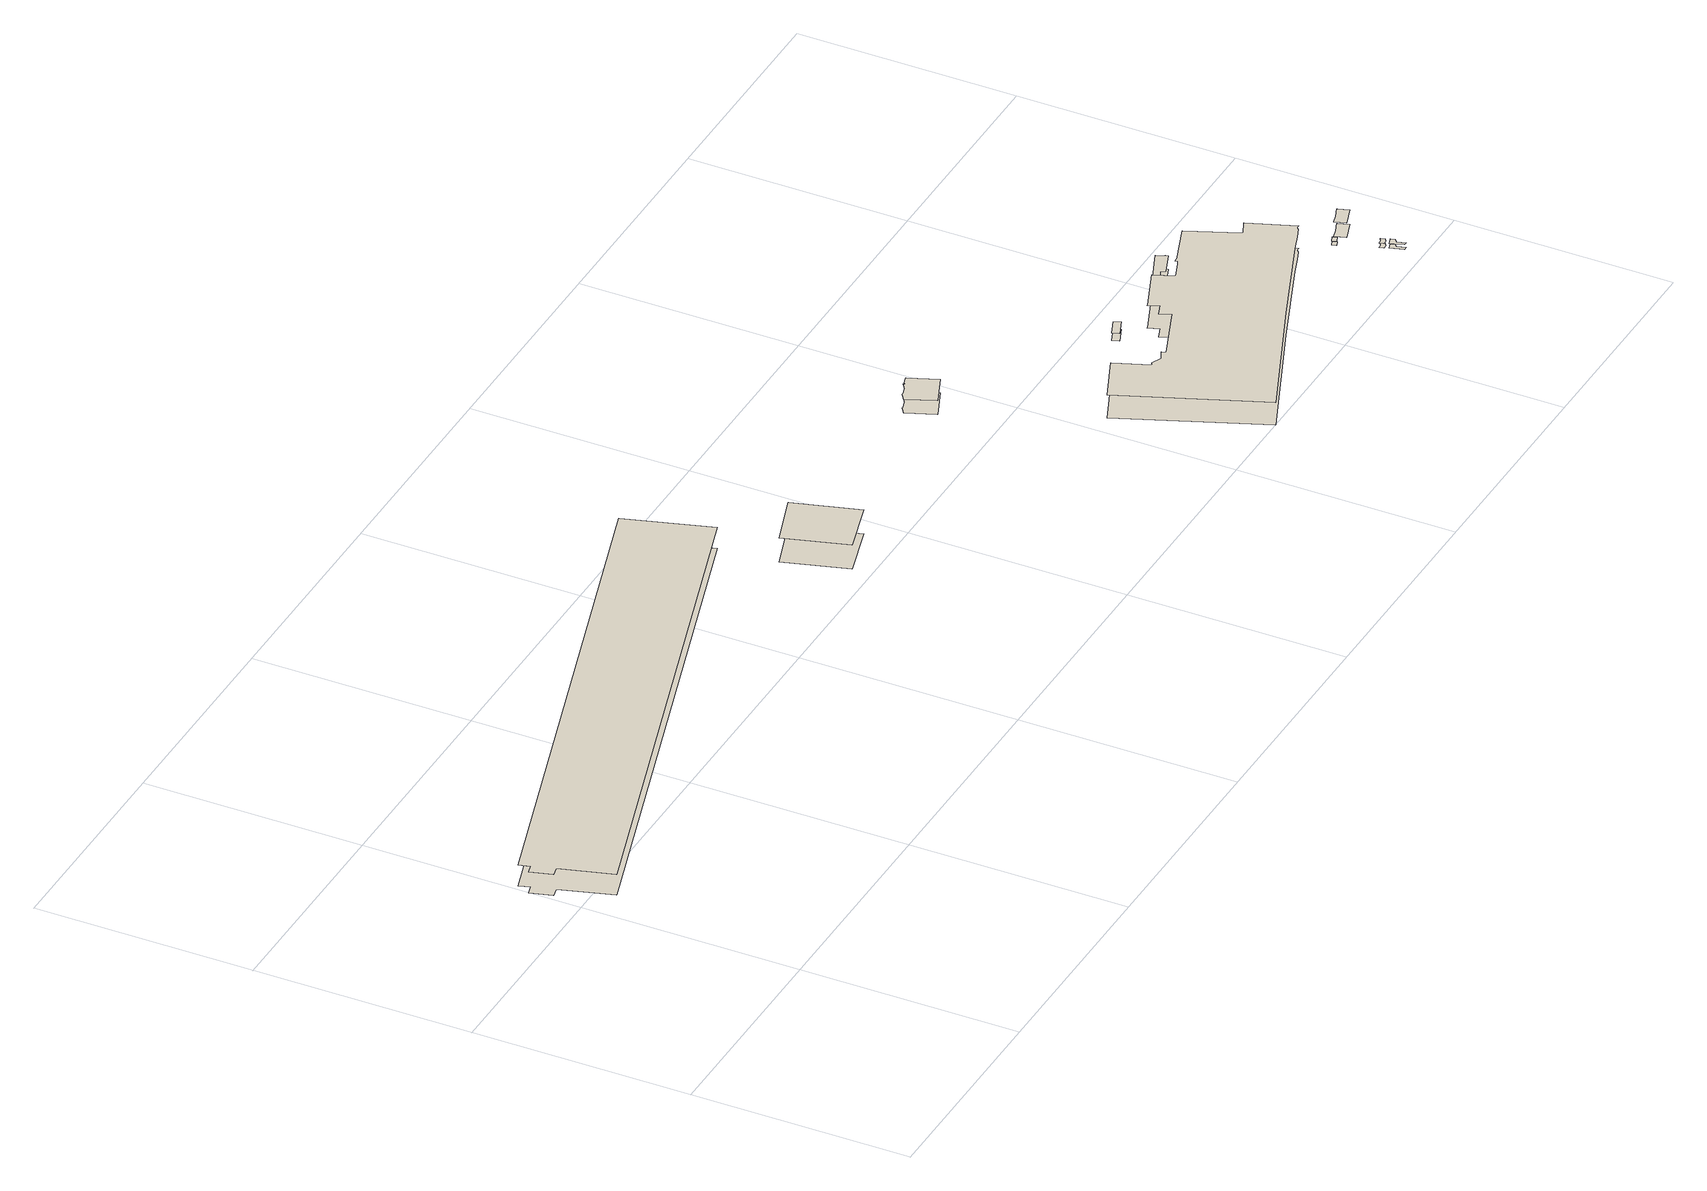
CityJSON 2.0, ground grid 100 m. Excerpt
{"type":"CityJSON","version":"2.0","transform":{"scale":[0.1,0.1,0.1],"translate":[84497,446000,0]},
"CityObjects":{
"building1":{"type":"Building","attributes":{"yearOfConstruction":"1930-01-01Z","measuredHeight":10.35,"storeysAboveGround":3},"geometry":[{"type":"MultiSurface","lod":"1.2","boundaries":[[[0,1,2,3,4,5,6,7]],[[8,9,10,11,12,13,14,15]]]}]},
"building2":{"type":"Building","attributes":{"yearOfConstruction":"1989-01-01Z","measuredHeight":11.86,"storeysAboveGround":3},"geometry":[{"type":"MultiSurface","lod":"1.2","boundaries":[[[16,17,18,19]],[[20,21,22,23]]]}]},
"building3":{"type":"Building","attributes":{"yearOfConstruction":"1993-01-01Z","measuredHeight":6.81,"storeysAboveGround":2},"geometry":[{"type":"MultiSurface","lod":"1.2","boundaries":[[[24,25,26,27,28,29,30,31,32,33,34,35,36,37,38,39,40,41,40]],[[42,43,44,45,46,47,48,49,50,51,52,53,54,55,56,57,58,59,58]]]}]},
"building4":{"type":"Building","attributes":{"yearOfConstruction":"1997-01-01Z","measuredHeight":3.78,"storeysAboveGround":1},"geometry":[{"type":"MultiSurface","lod":"1.2","boundaries":[[[60,61,62,63]],[[64,65,66,67]]]}]},
"building5":{"type":"Building","attributes":{"yearOfConstruction":"1948-01-01Z","measuredHeight":11.34,"storeysAboveGround":3},"geometry":[{"type":"MultiSurface","lod":"1.2","boundaries":[[[68,69,70,71,72,73,74,75,76,77,78,79,80,81,82,83,84,85,86,87,88,89,90,91,92,93,94,95,96,97,98]],[[99,100,101,102,103,104,105,106,107,108,109,110,111,112,113,114,115,116,117,118,119,120,121,122,123,124,125,126,127,128,129]]]}]},
"building6":{"type":"Building","attributes":{"yearOfConstruction":"1959-01-01Z","measuredHeight":6.58,"storeysAboveGround":2},"geometry":[{"type":"MultiSurface","lod":"1.2","boundaries":[[[130,131,132,133,134,135,136]],[[137,138,139,140,141,142,143]]]}]},
"building7":{"type":"Building","attributes":{"yearOfConstruction":"1948-01-01Z","measuredHeight":2.54,"storeysAboveGround":0},"geometry":[{"type":"MultiSurface","lod":"1.2","boundaries":[[[144,145,146,147]],[[148,149,150,151]]]}]},
"building8":{"type":"Building","attributes":{"yearOfConstruction":"1987-01-01Z","measuredHeight":2.19,"storeysAboveGround":0},"geometry":[{"type":"MultiSurface","lod":"1.2","boundaries":[[[152,153,154,155]],[[156,157,158,159]]]}]},
"building9":{"type":"Building","attributes":{"yearOfConstruction":"1983-01-01Z","measuredHeight":2.34,"storeysAboveGround":0},"geometry":[{"type":"MultiSurface","lod":"1.2","boundaries":[[[160,161,162,163,164,165,166,167]],[[168,169,170,171,172,173,174,175]]]}]},
"building10":{"type":"Building","attributes":{"yearOfConstruction":"1994-01-01Z","measuredHeight":2.19,"storeysAboveGround":0},"geometry":[{"type":"MultiSurface","lod":"1.2","boundaries":[[[176,177,178,179,180,181,182]],[[183,184,185,186,187,188,189]]]}]},
"building11":{"type":"Building","attributes":{"yearOfConstruction":"1908-01-01Z","measuredHeight":7.19,"storeysAboveGround":2},"geometry":[{"type":"MultiSurface","lod":"1.2","boundaries":[[[190,191,192,193,194,195]],[[196,197,198,199,200,201]]]}]}
},
"vertices":[
[44,1250,0],[3,1240,0],[33,1140,0],[75,1150,0],[149,910,0],[2555,1650,0],[2435,2040,0],[29,1300,0],[44,1250,103],[3,1240,103],[33,1140,103],[75,1150,103],[149,910,103],[2555,1650,103],[2435,2040,103],[29,1300,103],
[2671,1090,0],[2916,1160,0],[2826,1460,0],[2582,1380,0],[2671,1090,119],[2916,1160,119],[2826,1460,119],[2582,1380,119],
[3817,1270,0],[3957,1330,0],[3904,1460,0],[3897,1460,0],[3868,1450,0],[3869,1450,0],[3862,1440,0],[3862,1450,0],[3833,1430,0],[3834,1430,0],[3828,1430,0],[3827,1430,0],[3798,1420,0],[3799,1420,0],[3793,1420,0],[3792,1420,0],[3763,1400,0],[3764,1400,0],[3817,1270,68],[3957,1330,68],[3904,1460,68],[3897,1460,68],[3868,1450,68],[3869,1450,68],[3862,1440,68],[3862,1450,68],[3833,1430,68],[3834,1430,68],[3828,1430,68],[3827,1430,68],[3798,1420,68],[3799,1420,68],[3793,1420,68],[3792,1420,68],[3763,1400,68],[3764,1400,68],
[4619,840,0],[4695,870,0],[4681,900,0],[4606,870,0],[4619,840,38],[4695,870,38],[4681,900,38],[4606,870,38],
[5101,820,0],[5099,820,0],[5088,820,0],[5090,810,0],[5070,800,0],[4992,770,0],[4956,860,0],[4756,780,0],[4751,780,0],[4771,730,0],[4717,710,0],[4738,660,0],[4484,560,0],[4478,580,0],[4438,560,0],[4392,580,0],[4378,570,0],[4315,730,0],[4103,640,0],[4363,0,0],[4955,250,0],[5381,420,0],[5465,450,0],[5513,470,0],[5525,480,0],[5537,480,0],[5454,690,0],[5389,660,0],[5364,720,0],[5363,720,0],[5294,890,0],[5101,820,113],[5099,820,113],[5088,820,113],[5090,810,113],[5070,800,113],[4992,770,113],[4956,860,113],[4756,780,113],[4751,780,113],[4771,730,113],[4717,710,113],[4738,660,113],[4484,560,113],[4478,580,113],[4438,560,113],[4392,580,113],[4378,570,113],[4315,730,113],[4103,640,113],[4363,0,113],[4955,250,113],[5381,420,113],[5465,450,113],[5513,470,113],[5525,480,113],[5537,480,113],[5454,690,113],[5389,660,113],[5364,720,113],[5363,720,113],[5294,890,113],
[5005,850,0],[5053,870,0],[5063,850,0],[5167,890,0],[5146,940,0],[5004,880,0],[4993,880,0],[5005,850,66],[5053,870,66],[5063,850,66],[5167,890,66],[5146,940,66],[5004,880,66],[4993,880,66],
[5173,910,0],[5216,930,0],[5205,950,0],[5162,940,0],[5173,910,25],[5216,930,25],[5205,950,25],[5162,940,25],
[5619,370,0],[5625,350,0],[5650,360,0],[5645,380,0],[5619,370,22],[5625,350,22],[5650,360,22],[5645,380,22],
[5735,160,0],[5734,160,0],[5706,150,0],[5713,130,0],[5726,90,0],[5741,90,0],[5728,130,0],[5741,140,0],[5735,160,23],[5734,160,23],[5706,150,23],[5713,130,23],[5726,90,23],[5741,90,23],[5728,130,23],[5741,140,23],
[5698,170,0],[5714,170,0],[5728,180,0],[5727,180,0],[5722,200,0],[5708,190,0],[5692,190,0],[5698,170,22],[5714,170,22],[5728,180,22],[5727,180,22],[5722,200,22],[5708,190,22],[5692,190,22],
[5695,340,0],[5786,370,0],[5770,420,0],[5768,420,0],[5719,400,0],[5679,390,0],[5695,340,72],[5786,370,72],[5770,420,72],[5768,420,72],[5719,400,72],[5679,390,72]
]}
